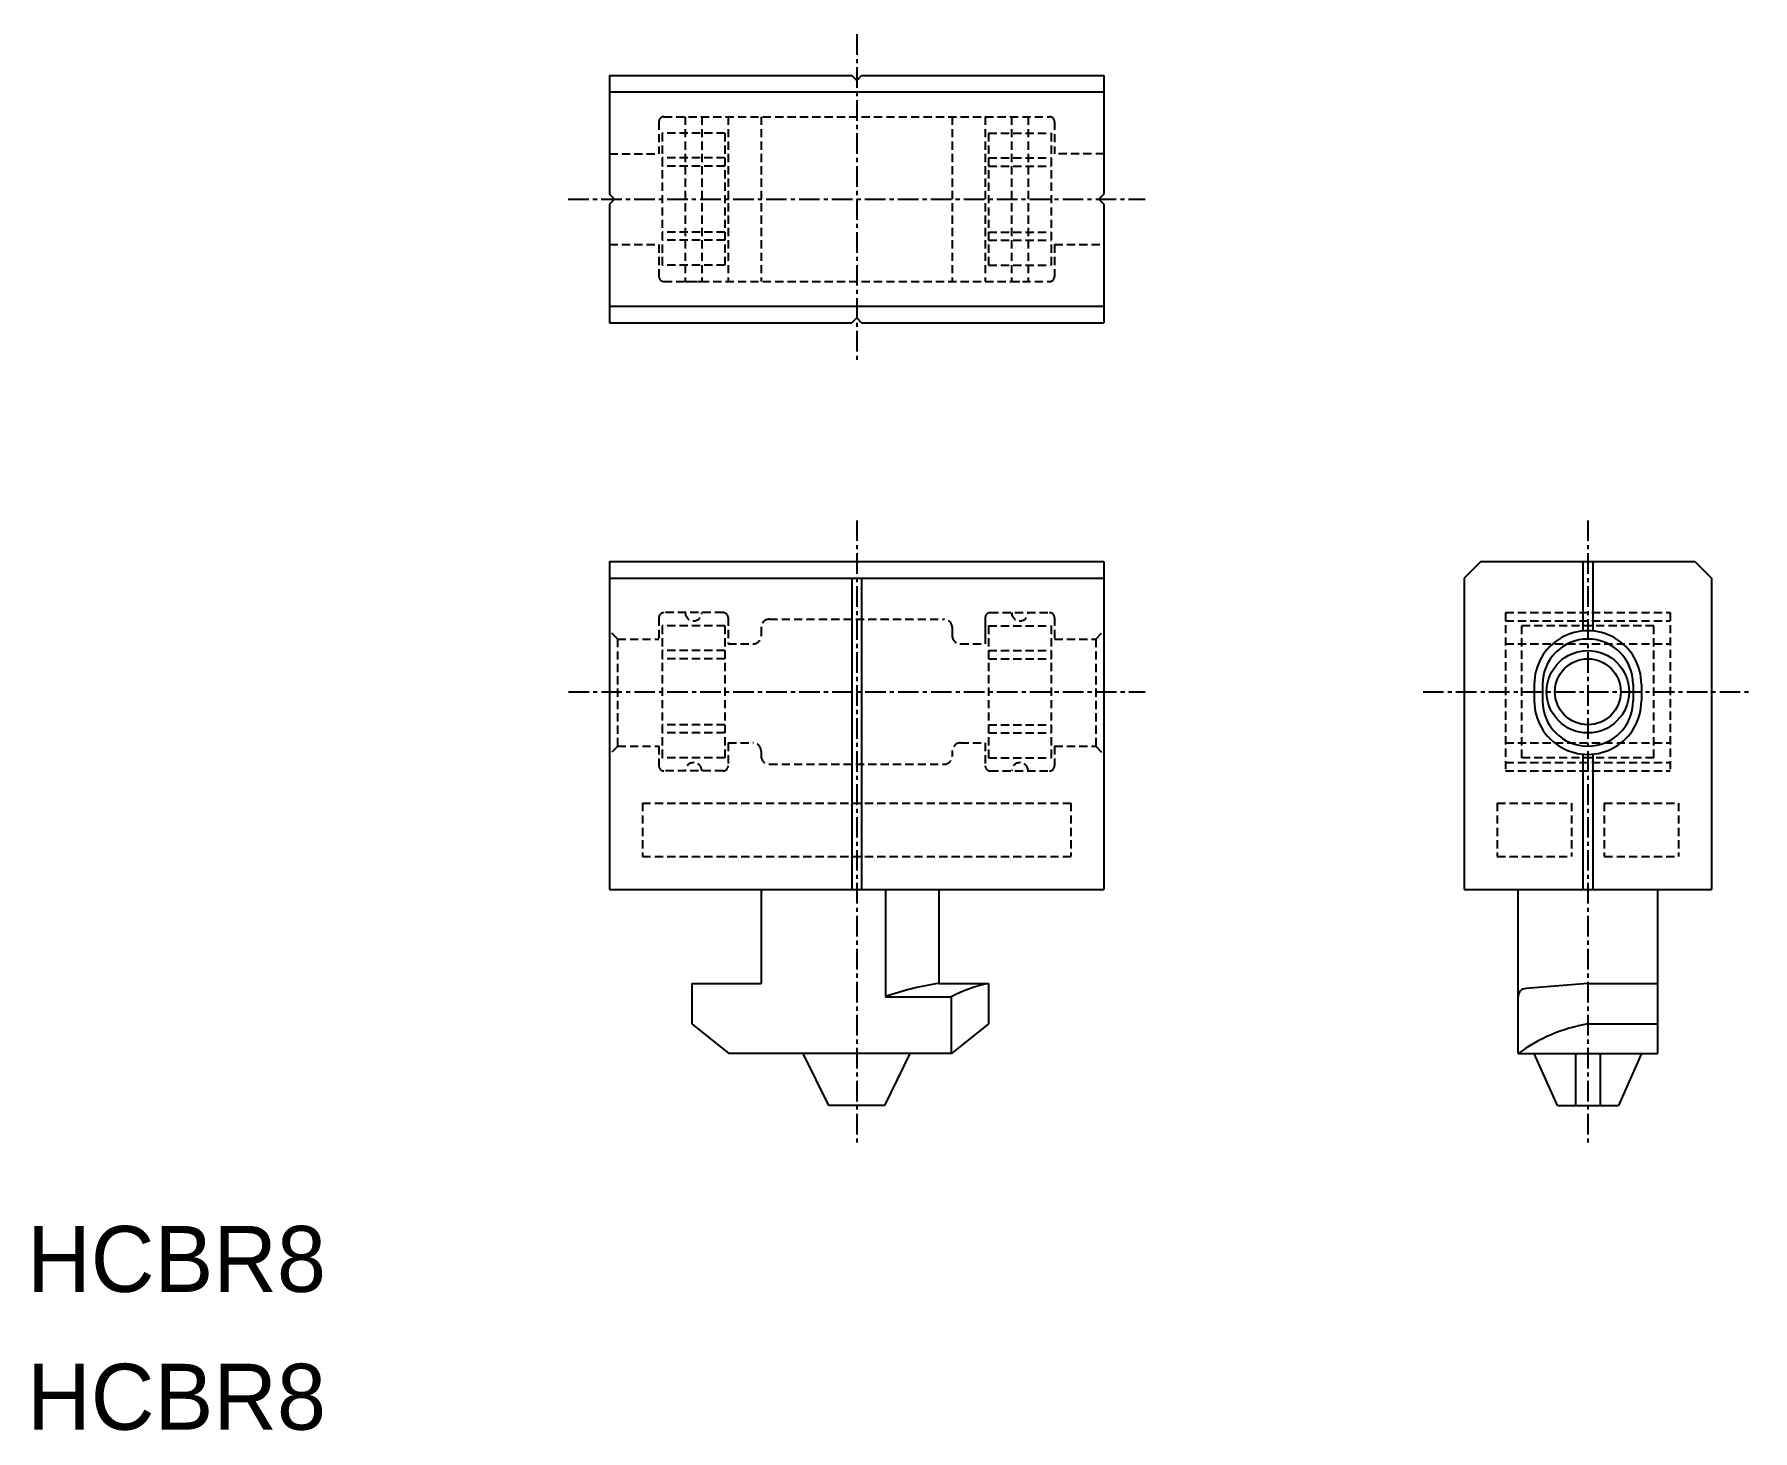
# Model space of a CAD drawing. Extents: x 0 to 105, y 0 to 85.
import ezdxf

# ---------------------------------------------------------------- set-up
doc = ezdxf.new("R2010")
doc.units = 0
doc.linetypes.add('CENTER', pattern=[2, 1.25, -0.25, 0.25, -0.25])
doc.linetypes.add('DASHED', pattern=[0.75, 0.5, -0.25])
doc.layers.get('0').update_dxf_attribs({"linetype": 'CONTINUOUS'})
doc.layers.add('CENTER', color=1, linetype='CENTER')

msp = doc.modelspace()

# ---------------------------------------------------------------- linework, layer by layer
at = {"color": 7, "linetype": 'CONTINUOUS'}
for p, q in [((35.33, 82.16), (50.03, 82.16)), ((35.33, 82.16), (35.33, 74.96)), ((50.33, 81.86), (50.03, 82.16)), ((50.33, 81.86), (50.63, 82.16)), ((50.63, 82.16), (65.33, 82.16)), ((65.33, 82.16), (65.33, 74.96)), ((35.33, 81.16), (65.33, 81.16)), ((35.63, 74.66), (35.33, 74.96)), ((35.63, 74.66), (35.33, 74.36)), ((35.33, 74.36), (35.33, 67.16)), ((65.03, 74.66), (65.33, 74.96)), ((65.03, 74.66), (65.33, 74.36)), ((65.33, 74.36), (65.33, 67.16)), ((35.33, 68.16), (65.33, 68.16)), ((35.33, 67.16), (50.03, 67.16)), ((50.33, 67.46), (50.03, 67.16)), ((50.33, 67.46), (50.63, 67.16)), ((50.63, 67.16), (65.33, 67.16)), ((35.33, 52.67), (35.33, 32.77)), ((35.33, 52.67), (65.33, 52.67)), ((65.33, 52.67), (65.33, 32.77)), ((88.19, 52.67), (87.19, 51.67)), ((88.19, 52.67), (101.19, 52.67)), ((94.39, 52.66), (94.39, 48.45)), ((94.99, 52.66), (94.99, 48.45)), ((101.19, 52.67), (102.19, 51.67)), ((35.33, 51.67), (65.33, 51.67)), ((50.03, 51.67), (50.03, 32.77)), ((50.63, 51.67), (50.63, 32.77)), ((87.19, 51.67), (87.19, 32.77)), ((102.19, 51.67), (102.19, 32.77)), ((91.44, 45.22), (91.44, 44.22)), ((91.94, 45.22), (91.94, 44.22)), ((97.44, 45.22), (97.44, 44.22)), ((97.94, 45.22), (97.94, 44.22)), ((94.39, 40.98), (94.39, 32.77)), ((94.99, 40.98), (94.99, 32.77)), ((35.33, 32.77), (65.33, 32.77)), ((44.53, 32.77), (44.53, 27.07)), ((52.08, 32.77), (52.08, 26.27)), ((55.33, 27.07), (55.33, 32.77)), ((87.19, 32.77), (102.19, 32.77)), ((90.46, 22.82), (90.46, 32.77)), ((98.91, 32.77), (98.91, 22.82)), ((40.33, 27.07), (44.53, 27.07)), ((40.33, 27.07), (40.33, 24.62)), ((52.08, 26.27), (56.08, 26.27)), ((55.33, 27.07), (58.33, 27.07)), ((56.08, 22.82), (56.08, 26.27)), ((58.33, 27.07), (58.33, 24.62)), ((94.69, 27.07), (90.95, 26.77)), ((94.69, 27.07), (98.91, 27.07)), ((94.69, 27.07), (98.91, 27.07)), ((40.33, 24.62), (42.58, 22.82)), ((58.33, 24.62), (56.08, 22.82)), ((94.69, 24.62), (98.91, 24.62)), ((56.08, 22.82), (42.58, 22.82)), ((48.63, 19.67), (47.08, 22.82)), ((52.03, 19.67), (53.58, 22.82)), ((90.46, 22.82), (98.91, 22.82)), ((92.84, 19.67), (91.44, 22.82)), ((93.94, 22.82), (93.94, 19.67)), ((95.44, 22.82), (95.44, 19.67)), ((97.94, 22.82), (96.54, 19.67)), ((52.03, 19.67), (48.63, 19.67)), ((92.84, 19.67), (96.54, 19.67))]:
    msp.add_line(p, q, dxfattribs=at)
at = {"color": 3, "linetype": 'DASHED'}
for p, q in [((38.33, 79.36), (38.33, 77.41)), ((38.63, 79.66), (62.03, 79.66)), ((39.93, 79.66), (39.93, 69.66)), ((40.93, 79.66), (40.93, 69.66)), ((42.53, 79.66), (42.53, 69.66)), ((44.53, 79.66), (44.53, 69.66)), ((56.13, 79.66), (56.13, 69.66)), ((58.13, 79.66), (58.13, 69.66)), ((59.73, 79.66), (59.73, 69.66)), ((60.73, 79.66), (60.73, 69.66)), ((62.33, 79.36), (62.33, 77.41)), ((42.33, 78.66), (38.53, 78.66)), ((38.53, 78.66), (38.53, 70.66)), ((42.33, 78.66), (42.33, 70.66)), ((58.33, 78.66), (62.13, 78.66)), ((58.33, 78.66), (58.33, 70.66)), ((62.13, 78.66), (62.13, 70.66)), ((35.33, 77.41), (38.33, 77.41)), ((42.33, 77.16), (38.53, 77.16)), ((58.33, 77.16), (62.13, 77.16)), ((65.33, 77.41), (62.33, 77.41)), ((42.33, 76.66), (38.53, 76.66)), ((58.33, 76.66), (62.13, 76.66)), ((42.33, 72.66), (38.53, 72.66)), ((42.33, 72.16), (38.53, 72.16)), ((58.33, 72.66), (62.13, 72.66)), ((58.33, 72.16), (62.13, 72.16)), ((35.33, 71.91), (38.33, 71.91)), ((38.33, 71.91), (38.33, 69.96)), ((62.33, 71.91), (65.33, 71.91)), ((62.33, 71.91), (62.33, 69.96)), ((42.33, 70.66), (38.53, 70.66)), ((58.33, 70.66), (62.13, 70.66)), ((38.63, 69.66), (62.03, 69.66)), ((39.93, 69.66), (40.93, 69.66)), ((59.73, 69.66), (60.73, 69.66)), ((38.33, 49.27), (38.33, 47.97)), ((42.23, 49.57), (38.63, 49.57)), ((42.53, 49.27), (42.53, 47.67)), ((45.03, 49.17), (55.63, 49.17)), ((58.13, 49.27), (58.13, 47.67)), ((58.43, 49.57), (62.03, 49.57)), ((62.33, 49.27), (62.33, 47.97)), ((89.69, 49.57), (99.69, 49.57)), ((89.69, 49.57), (89.69, 39.97)), ((89.69, 49.07), (99.69, 49.07)), ((99.69, 49.57), (99.69, 39.97)), ((35.83, 47.97), (35.33, 48.47)), ((35.83, 41.47), (35.83, 47.97)), ((35.83, 47.97), (38.33, 47.97)), ((38.53, 48.77), (38.53, 40.77)), ((42.33, 48.77), (38.53, 48.77)), ((42.33, 48.77), (42.33, 40.77)), ((44.53, 48.67), (44.53, 48.17)), ((56.13, 48.67), (56.13, 48.17)), ((58.13, 48.77), (58.13, 47.67)), ((58.33, 48.77), (62.13, 48.77)), ((58.33, 48.77), (58.33, 40.77)), ((62.13, 48.77), (62.13, 40.77)), ((62.33, 47.97), (64.83, 47.97)), ((64.83, 47.97), (65.33, 48.47)), ((64.83, 47.97), (64.83, 41.47)), ((98.69, 48.77), (90.69, 48.77)), ((90.69, 40.77), (90.69, 48.77)), ((98.69, 40.77), (98.69, 48.77)), ((42.33, 47.27), (38.53, 47.27)), ((42.53, 47.67), (44.03, 47.67)), ((56.63, 47.67), (58.13, 47.67)), ((58.33, 47.27), (62.13, 47.27)), ((89.69, 47.67), (99.69, 47.67)), ((42.33, 46.77), (38.53, 46.77)), ((58.33, 46.77), (62.13, 46.77)), ((42.33, 42.77), (38.53, 42.77)), ((58.33, 42.77), (62.13, 42.77)), ((42.33, 42.27), (38.53, 42.27)), ((58.33, 42.27), (62.13, 42.27)), ((35.83, 41.47), (35.33, 40.97)), ((35.83, 41.47), (38.33, 41.47)), ((38.33, 41.47), (38.33, 40.27)), ((42.33, 40.77), (38.53, 40.77)), ((42.53, 41.67), (44.03, 41.67)), ((42.53, 41.67), (42.53, 40.27)), ((44.53, 41.17), (44.53, 40.87)), ((56.13, 41.17), (56.13, 40.87)), ((56.63, 41.67), (58.13, 41.67)), ((58.13, 41.67), (58.13, 40.27)), ((58.13, 41.67), (58.13, 40.77)), ((58.33, 40.77), (62.13, 40.77)), ((62.33, 41.47), (64.83, 41.47)), ((62.33, 41.47), (62.33, 40.27)), ((64.83, 41.47), (65.33, 40.97)), ((89.69, 41.67), (99.69, 41.67)), ((98.69, 40.77), (90.69, 40.77)), ((42.23, 39.97), (38.63, 39.97)), ((45.03, 40.37), (55.63, 40.37)), ((58.43, 39.97), (62.03, 39.97)), ((89.69, 40.47), (99.69, 40.47)), ((89.69, 39.97), (99.69, 39.97)), ((37.33, 38.02), (63.33, 38.02)), ((37.33, 38.02), (37.33, 34.77)), ((63.33, 38.02), (63.33, 34.77)), ((89.19, 38.02), (93.69, 38.02)), ((89.19, 38.02), (89.19, 34.77)), ((93.69, 38.02), (93.69, 34.77)), ((95.69, 38.02), (95.69, 34.77)), ((95.69, 38.02), (100.19, 38.02)), ((100.19, 38.02), (100.19, 34.77)), ((37.33, 34.77), (63.33, 34.77)), ((89.19, 34.77), (93.69, 34.77)), ((95.69, 34.77), (100.19, 34.77))]:
    msp.add_line(p, q, dxfattribs=at)
at = {"color": 3, "linetype": 'CONTINUOUS'}
msp.add_circle((94.69, 44.77), 2.5, dxfattribs=at)
at = {"color": 7, "linetype": 'CONTINUOUS'}
msp.add_circle((94.69, 44.77), 2, dxfattribs=at)
at = {"color": 3, "linetype": 'DASHED'}
for centre, radius, start, end in [((38.63, 79.36), 0.3, 90, 180), ((62.03, 79.36), 0.3, 0, 90), ((38.63, 69.96), 0.3, 180, 270), ((62.03, 69.96), 0.3, 270, 0), ((38.63, 49.27), 0.3, 90, 180), ((40.43, 49.57), 0.5, 180, 0), ((42.23, 49.27), 0.3, 0, 90), ((45.03, 48.67), 0.5, 90, 180), ((55.63, 48.67), 0.5, 0, 90), ((58.43, 49.27), 0.3, 90, 180), ((60.23, 49.57), 0.5, 180, 0), ((62.03, 49.27), 0.3, 0, 90), ((44.03, 48.17), 0.5, 270, 0), ((56.63, 48.17), 0.5, 180, 270), ((44.03, 41.17), 0.5, 0, 90), ((45.03, 40.87), 0.5, 180, 270), ((55.63, 40.87), 0.5, 270, 0), ((56.63, 41.17), 0.5, 90, 180), ((38.63, 40.27), 0.3, 180, 270), ((40.43, 39.97), 0.5, 0, 180), ((42.23, 40.27), 0.3, 270, 0), ((58.43, 40.27), 0.3, 180, 270), ((60.23, 39.97), 0.5, 0, 180), ((62.03, 40.27), 0.3, 270, 0)]:
    msp.add_arc(centre, radius, start, end, dxfattribs=at)
at = {"color": 7, "linetype": 'CONTINUOUS'}
for centre, radius, start, end in [((94.69, 45.22), 3.25, 0, 180.0311), ((94.69, 45.22), 2.75, 0, 180), ((94.69, 44.22), 3.25, 179.9689, 0), ((94.69, 44.22), 2.75, 180, 0), ((57.87, 9.72), 17.54, 98.3524, 109.3049), ((59.83, 19.26), 7.95, 100.9338, 118.2124), ((90.96, 26.27), 0.5, 92, 180), ((96.37, 14.8), 9.96, 99.7467, 126.4049)]:
    msp.add_arc(centre, radius, start, end, dxfattribs=at)
msp.add_point((94.69, 52.67), dxfattribs=at)
msp.add_point((94.69, 52.67), dxfattribs=at)
at = {"layer": 'CENTER', "color": 1, "linetype": 'CENTER'}
for p, q in [((50.33, 84.66), (50.33, 64.66)), ((32.83, 74.66), (67.83, 74.66)), ((50.33, 55.17), (50.33, 17.27)), ((94.69, 55.17), (94.69, 17.27)), ((32.84, 44.77), (67.83, 44.77)), ((84.69, 44.77), (104.69, 44.77))]:
    msp.add_line(p, q, dxfattribs=at)

# ---------------------------------------------------------------- texts
at = {"color": 7, "linetype": 'CONTINUOUS'}
for p in [(0, 8.36), (0, 0)]:
    msp.add_text('HCBR8', height=4, dxfattribs=at).set_placement(p)

doc.saveas('drawing.dxf')
